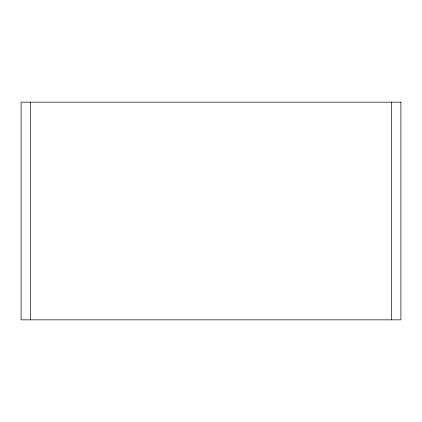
<?xml version="1.0" encoding="UTF-8"?>
<svg xmlns="http://www.w3.org/2000/svg" width="422" height="422" viewBox="0 0 422 422"><rect width="100%" height="100%" fill="white"/><g stroke="black" fill="none" stroke-linecap="round" stroke-linejoin="round"><path stroke-width="0.63" d="M391.637 102.156L391.637 319.844M30.363 102.156L30.363 319.844M400.9 102.156L21.1 102.156L21.1 319.844L400.9 319.844L400.9 102.156"/></g></svg>
